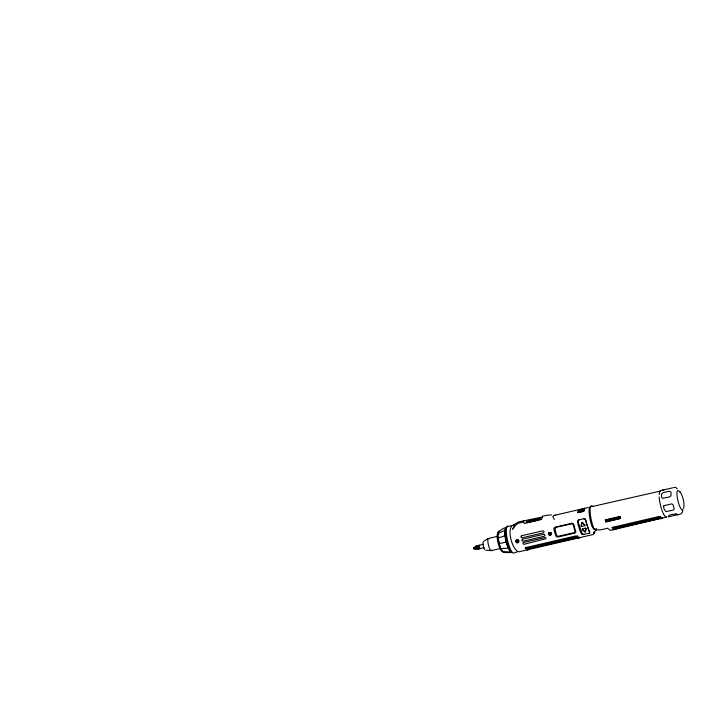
<?xml version="1.0" encoding="UTF-8"?>
<svg xmlns="http://www.w3.org/2000/svg" width="720" height="720" viewBox="0 0 720 720"><rect width="100%" height="100%" fill="white"/><g stroke="black" fill="none" stroke-linecap="round" stroke-linejoin="round"><path stroke-width="1.08" d="M506.412 527.607L505.656 527.715C503.703 535.833 506.16 546.03 511.344 552.564L512.1 552.456C501.354 550.521 498.969 553.158 512.1 552.456M498.006 532.458L498.168 533.376L504.846 530.397L505.656 527.715C503.631 527.346 496.611 533.619 498.447 531.54M498.168 533.376L497.772 535.869L499.806 546.183L501.534 550.323L502.992 551.934M577.89 512.568L578.763 509.688L577.89 512.568L583.776 511.191L584.649 508.311L583.776 511.191M682.821 510.093L682.371 512.244L681.129 513.882L668.394 516.852C666.9 514.908 675.972 513.234 678.006 514.611L677.124 514.89M551.493 514.881L546.768 515.268L542.556 516.249L542.403 517.005L518.256 522L513.765 524.898L514.44 524.7L514.548 525.564L512.433 529.281L516.474 524.376L519.246 522.936L523.467 521.946L523.872 520.614M473.985 547.677L473.832 548.649M475.731 548.595L473.805 548.739L473.625 547.839M526.581 521.658C527.94 521.217 526.545 522.243 526.68 521.289M526.968 522.009L527.445 521.532L526.32 522.477L527.22 522.216M527.508 521.271L526.716 521.451M536.76 520.425L528.66 522.045L529.101 520.578L538.128 518.472L537.759 520.191L538.128 518.472M528.741 522.297L529.101 520.578M539.397 519.12C540.72 519.93 539.109 517.941 540.189 518.931M539.577 518.544L540.504 518.184L539.847 518.274M542.556 516.249L541.647 519.471L524.385 523.503L523.467 521.946M579.114 510.471L578.601 512.154L583.227 511.065L583.74 509.391L579.114 510.471L583.848 509.715M594.315 531.315L593.703 533.412L595.044 531.774M596.646 528.606L595.863 530.847L595.377 528.957M594.468 532.71L593.163 534.492L519.003 551.799C512.334 551.187 505.134 525.861 514.44 524.7M683.667 508.491C684.63 502.668 682.929 496.323 679.896 491.31M659.43 492.336L660.843 490.527L672.714 487.827M498.87 531.054L499.068 531.585M516.411 541.233L517.131 541.062L516.915 540.333L517.131 541.062M516.501 541.764L516.636 540.54L517.68 540.288L518.508 540.99L518.211 542.079C516.582 543.204 516.573 540.387 517.482 542.259M517.401 540.279L517.617 541.017L518.382 540.774M518.004 542.133L517.788 541.404L518.472 541.305M548.973 533.637L549.657 533.538L549.441 532.8M549.072 534.168L549.828 533.925L550.044 534.654M550.773 534.474L550.944 533.169L549.198 532.935L549.225 534.429L550.872 534.294A1.107 1.044 29.3 0 0 551.133 533.286M550.179 533.412L550.008 532.611M550.314 533.871L550.53 534.6L550.314 533.871L551.034 533.709M550.944 533.169L549.963 532.683M605.772 521.883L620.532 518.382L619.956 516.411L605.196 519.912L605.772 521.883L620.496 518.445L619.956 516.411M605.979 521.532L607.437 521.127L607.032 519.732L605.565 520.137L605.979 521.532L607.437 521.127M607.032 519.732L607.401 521.199M608.409 520.776L608.139 519.66L609.732 519.291L610.038 520.335L608.445 520.704M609.732 519.291L610.038 520.335M610.938 520.182C609.705 517.086 615.096 520.236 610.983 520.11M613.467 519.597L613.206 518.481L614.79 518.112L615.06 519.219L613.512 519.525M615.69 517.959L616.041 518.931L617.625 518.562L617.319 517.518L615.69 517.959L616.041 518.931M617.319 517.518L617.625 518.562M618.291 517.167L618.741 518.49L620.118 518.229L619.749 516.762L618.291 517.167L618.696 518.562L620.163 518.157M619.749 516.762L620.118 518.229M579.636 512.262L583.335 511.398C583.299 509.094 578.259 510.318 579.051 512.28M517.383 551.808L514.008 552.969A13.797 3.123 76.9 0 1 507.456 540.135A13.797 3.123 76.9 0 1 507.915 526.302M666.135 517.086L611.703 530.154L610.497 530.37L607.374 528.219C602.829 529.389 593.901 532.332 591.822 525.996A14.094 3.186 76.9 0 1 590.841 506.637M588.321 507.456L554.049 515.457L552.789 516.636L554.301 519.507M475.182 547.092L476.199 546.084L483.12 544.32M584.595 525.942L584.883 524.961L582.309 522.198L581.22 526.221L581.922 526.572L585.027 525.384L581.85 522.585L581.13 525.897L581.931 526.527M582.642 528.777L582.372 529.686L585.018 532.224L586.035 528.444L585.333 528.111L582.228 529.281L585.486 531.837L586.134 528.75L585.324 528.147M483.822 541.152L488.196 538.515L497.394 536.364M475.209 546.993L473.571 548.028L473.805 548.739M473.922 547.866L476.145 546.273L479.664 545.409M579.024 511.56L582.444 510.705L583.074 511.344M476.172 546.174L479.187 545.229L479.268 546.705L476.379 548.055L473.598 548.244M579.249 519.759L578.466 520.083L578.043 521.649L582.48 534.402L588.429 533.538L589.518 533.196L589.824 532.26A13.797 3.123 76.9 0 1 585.792 520.002L584.73 518.634L583.56 518.751L578.124 520.173L577.584 521.919A13.797 3.123 76.9 0 0 581.607 534.177L584.109 534.546M588.429 533.538L589.59 532.737L585.432 519.921L585.117 519.138L583.56 518.751M475.488 547.317L473.697 547.92M498.402 537.948L505.116 535.671L504.846 530.397M474.156 548.01L473.562 548.325L479.538 547.533M663.984 489.789L662.697 490.131L663.597 490.473M528.93 549.423L527.049 549.873L529.407 549.36M578.205 537.966L580.086 537.516L577.728 538.038M615.582 529.2L613.854 529.614L616.05 529.128M660.942 518.652L662.67 518.238L660.474 518.715M529.191 520.83L538.209 518.724M507.105 526.419L511.443 525.843M592.137 506.565L660.195 491.121M528.66 522.045L537.678 519.939M474.21 548.73L477.081 549.135L484.209 547.623M605.862 520.686L606.195 520.11L607.041 520.416L606.771 521.226M618.579 517.716L619.83 517.671L618.642 517.95M605.925 520.92L606.537 521.28M491.337 550.575L500.535 548.424M554.049 515.457L555.624 515.124M499.5 543.546L506.385 542.133L508.329 548.046L510.426 551.817M675.324 514.206L676.242 514.062M473.733 548.658L480.276 548.541L475.704 548.685M673.767 487.512L675.531 487.431L677.25 488.691M540.306 518.247L539.631 518.346L540.36 518.067M478.188 548.811L480.276 548.541M666.936 517.194L665.073 516.258L663.804 514.485M501.183 548.658L508.329 548.046M540.207 518.49L539.703 518.787M527.058 522L526.437 522.099M550.35 532.512L549.801 532.494A1.107 1.044 29.3 0 0 549.819 534.546L550.413 534.546M549.891 534.546L550.386 534.555M485.892 550.206L490.968 550.629M594.036 529.164L594.126 529.209A14.715 3.33 76.9 0 1 590.103 511.686A14.715 3.33 76.9 0 1 592.956 506.61M536.148 518.778L535.959 520.497M479.268 546.705L479.808 548.361M517.23 541.602L517.437 542.331M505.116 535.671L506.385 542.133M491.598 550.116A6.273 1.422 76.9 0 1 488.358 544.752A6.273 1.422 76.9 0 1 489.015 538.821M512.127 552.564A13.041 2.952 76.9 0 1 506.34 538.668A13.041 2.952 76.9 0 1 507.123 527.256M503.001 551.79A10.179 2.304 76.9 0 1 497.898 536.859M497.853 536.13A10.179 2.304 76.9 0 1 497.853 534.24M498.078 532.872A10.179 2.304 76.9 0 1 498.501 532.116M484.884 549.549A3.807 0.864 76.9 0 1 483.192 545.49A3.807 0.864 76.9 0 1 483.426 542.16M502.281 550.944A9.135 2.07 76.9 0 1 497.691 541.287A9.135 2.07 76.9 0 1 498.897 533.817M663.624 514.035A12.555 2.844 76.9 0 1 662.931 512.64M662.58 511.848A12.555 2.844 76.9 0 1 661.905 510.084M661.581 509.139A12.555 2.844 76.9 0 1 659.178 496.953M659.178 494.613A12.555 2.844 76.9 0 1 659.448 492.921M682.596 509.706A9.972 2.259 76.9 0 1 677.862 500.436A9.972 2.259 76.9 0 1 678.195 490.437M678.906 491.013A9.972 2.259 76.9 0 1 679.707 492.201M518.58 542.169A1.494 1.413 29.3 0 1 516.501 542.115M516.096 540.72A1.494 1.413 29.3 0 1 518.931 540.801M516.465 540.828A1.107 1.044 29.3 0 1 518.13 540.279A1.107 1.044 29.3 0 1 518.166 542.016A1.107 1.044 29.3 0 1 516.474 541.377M551.52 533.142A1.494 1.413 29.3 0 1 549.81 534.897A1.494 1.413 29.3 0 1 549.027 532.512M661.41 494.352L661.554 497.178L662.526 498.321L669.627 496.881L671.022 495.765L671.031 492.102L669.339 491.211L663.111 492.669L661.41 494.352M554.841 528.444L556.56 535.347L557.784 536.328L573.939 532.755L575.064 531.756L573.273 524.988L572.166 523.773L556.038 527.31L554.841 528.444M536.922 519.174C537.021 521.91 537.804 516.807 536.922 519.174M580.653 509.706L581.472 509.445L580.653 509.706M581.598 509.49L582.363 509.139L581.598 509.49M581.346 509.517L580.779 509.742L581.346 509.517M580.104 509.661L580.518 509.913L580.104 509.661M663.984 505.692L663.543 506.448L664.056 509.022L665.928 511.605L673.083 510.156L674.271 509.067L673.182 505.098L671.913 503.838L663.984 505.692M522.513 539.217L521.793 539.91L522.081 540.9L523.089 541.188L544.23 536.256L544.95 535.554L544.662 534.573L543.654 534.285L522.513 539.217M521.676 535.734L520.929 536.454L521.163 537.48L522.144 537.795L543.285 532.863L544.032 532.143L543.798 531.117L542.808 530.802L521.676 535.734M523.521 542.502L522.819 543.141L523.143 544.014L524.169 544.248L546.012 538.677L545.688 537.804L544.662 537.561L523.521 542.502M583.02 508.986L582.606 509.247L583.02 508.986M613.548 527.112L611.865 527.787L614.196 528.084L660.771 516.933L658.44 516.636L613.548 527.112M526.905 547.344L525.06 548.055L527.544 548.316L578.187 536.211L575.694 535.95L526.905 547.344M614.628 528.588L612.927 529.137L661.797 518.031L614.628 528.588M527.976 548.82L526.122 549.405L579.213 537.309L527.976 548.82M571.734 523.287L555.291 527.121A1.8 1.755 81.8 0 0 553.986 529.281A10.359 2.34 76.9 0 0 555.921 535.887A1.8 1.539 9.2 0 0 558.18 536.976L574.623 533.142A1.8 1.539 9.2 0 0 575.784 531.252A10.359 2.34 76.9 0 1 573.84 524.646A1.8 1.755 81.8 0 0 571.734 523.287M515.907 541.809A1.494 1.413 29.3 0 0 518.382 542.52A1.494 1.413 29.3 0 0 517.68 540.117A1.494 1.413 29.3 0 0 515.907 541.809M548.523 534.249A1.494 1.413 29.3 0 0 551.007 534.879A1.494 1.413 29.3 0 0 550.224 532.494A1.494 1.413 29.3 0 0 548.523 534.249"/></g></svg>
